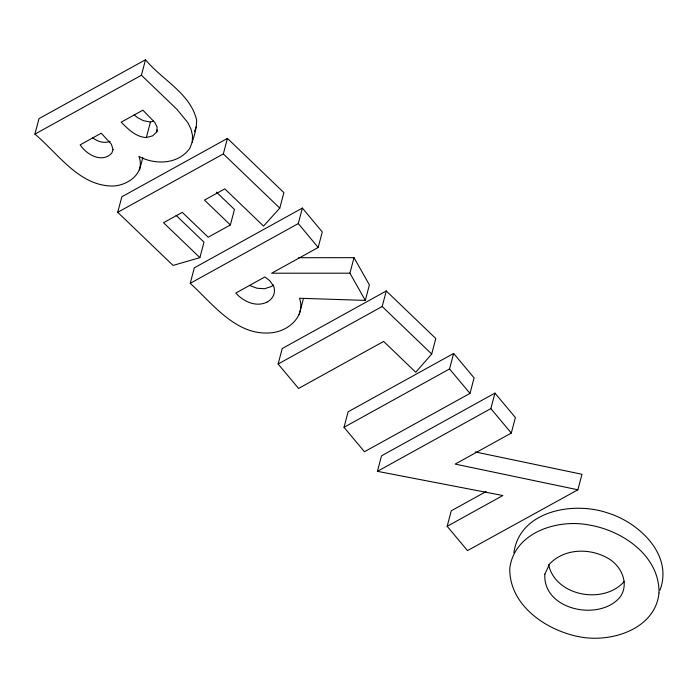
<?xml version="1.0" encoding="UTF-8"?>
<svg xmlns="http://www.w3.org/2000/svg" width="698" height="698" viewBox="0 0 698 698"><rect width="100%" height="100%" fill="white"/><g stroke="black" fill="none" stroke-linecap="round" stroke-linejoin="round"><path stroke-width="1.05" d="M192.255 142.2L192.535 135.587L191.008 129.2L187.893 122.691L176.926 109.333L141.424 75.244L145.524 59.74C161.779 79.659 190.484 93.331 196.627 120.082C196.662 129.767 193.355 139.164 189.917 148.116C178.557 164.449 155.322 165.19 138.902 156.457C145.664 173.078 127.751 185.581 112.875 186.043C79.083 186.122 58.17 153.569 34.9 134.138L39.001 118.634L145.524 59.74M156.745 131.957L157.085 126.949L154.738 122.359L142.881 110.188L121.173 122.185C128.196 129.113 135.813 137.061 146.336 137.55L152.618 135.848L156.745 131.957L157.286 129.889M365.298 300.402L349.916 273.18L271.644 273.215L318.183 247.485L322.275 231.98L302.374 208.074L194.323 267.823L190.222 283.327C212.907 303.935 236.456 336.34 271.286 332.78C288.021 331.445 305.968 316.342 299.494 298.255L365.298 300.402L369.399 284.897L354.017 257.675L298.57 257.702M513.885 552.781C519.705 510.692 573.294 501.234 607.216 512.803C638.696 522.209 673.579 554.727 659.915 590.22M199.89 257.649L173.052 265.423L117.735 212.297L121.836 196.792L227.435 138.405L283.877 192.622L279.785 208.126L263.547 226.091L224.791 188.861L204.47 200.09L230.366 224.965L208.196 237.215L182.3 212.349L163.524 222.732L199.89 257.649L203.982 242.145L176.132 215.394M146.336 137.55L150.436 122.045L153.569 121.19M139.556 170.007L142.828 157.608M117.735 212.297L223.334 153.918L227.435 138.405M230.366 224.965L234.458 209.452L216.415 192.125M190.222 283.327L298.282 223.587L302.374 208.074M278.127 364.016L282.228 348.511L386.282 290.979L435.796 338.53L431.696 354.034L415.755 372.27L383.638 341.427L298.587 388.454L278.127 364.016L382.19 306.483L386.282 290.979M299.18 314.711L303.272 299.198M349.916 273.18L354.017 257.675M344.018 427.298L348.11 411.794L453.639 353.45L474.09 377.88L469.998 393.384L364.469 451.737L344.018 427.298L449.538 368.954L453.639 353.45M577.874 489.787L467.486 550.609L447.165 526.309L502.857 495.519L377.417 471.333L381.518 455.829L494.934 393.114L515.394 417.552L511.302 433.057L455.175 464.091L577.874 489.787L581.975 474.282L475.277 451.938M447.165 526.309L451.266 510.805L486.192 491.497M377.417 471.333L490.842 408.618L494.934 393.114M194.402 131.625L196.356 126.696M624.37 581.312C604.128 604.922 555.495 596.432 548.593 564.682M34.9 134.138L141.424 75.244M110.171 141.328C104.264 143.771 97.231 141.581 92.494 137.602M266.941 302.155C255.93 307.495 243.366 301.501 235.776 293.055L264.874 276.958L269.76 280.683L273.668 286.232A22.083 16.098 14.8 0 1 266.941 302.155M150.436 122.045L143.326 120.675L137.489 117.587L134.225 114.926M249.631 285.482L256.969 288.222L264.437 288.754L271.042 286.651A22.083 16.098 14.8 0 0 273.52 285.046M223.334 153.918L279.785 208.126M382.19 306.483L431.696 354.034M490.842 408.618L511.302 433.057M449.538 368.954L469.998 393.384M298.282 223.587L318.183 247.485M544.85 574.14C542.66 610.357 600.132 621.874 620.278 596.816C629.317 583.825 621.56 566.471 609.075 558.941C591.049 547.808 564.734 547.939 549.623 563.949L544.85 574.14M658.999 593.047C655.256 628.793 612.425 642.404 581.521 637.169C547.808 631.55 509.043 606.004 509.793 568.285C514.304 532.469 557.397 518.85 588.589 524.931C622.119 530.218 659.776 555.765 658.999 593.047M113.05 149.581L111.75 153.194C101.908 163.489 86.587 154.686 80.174 144.852L101.236 133.205L111.401 144.233L113.05 149.581"/></g></svg>
